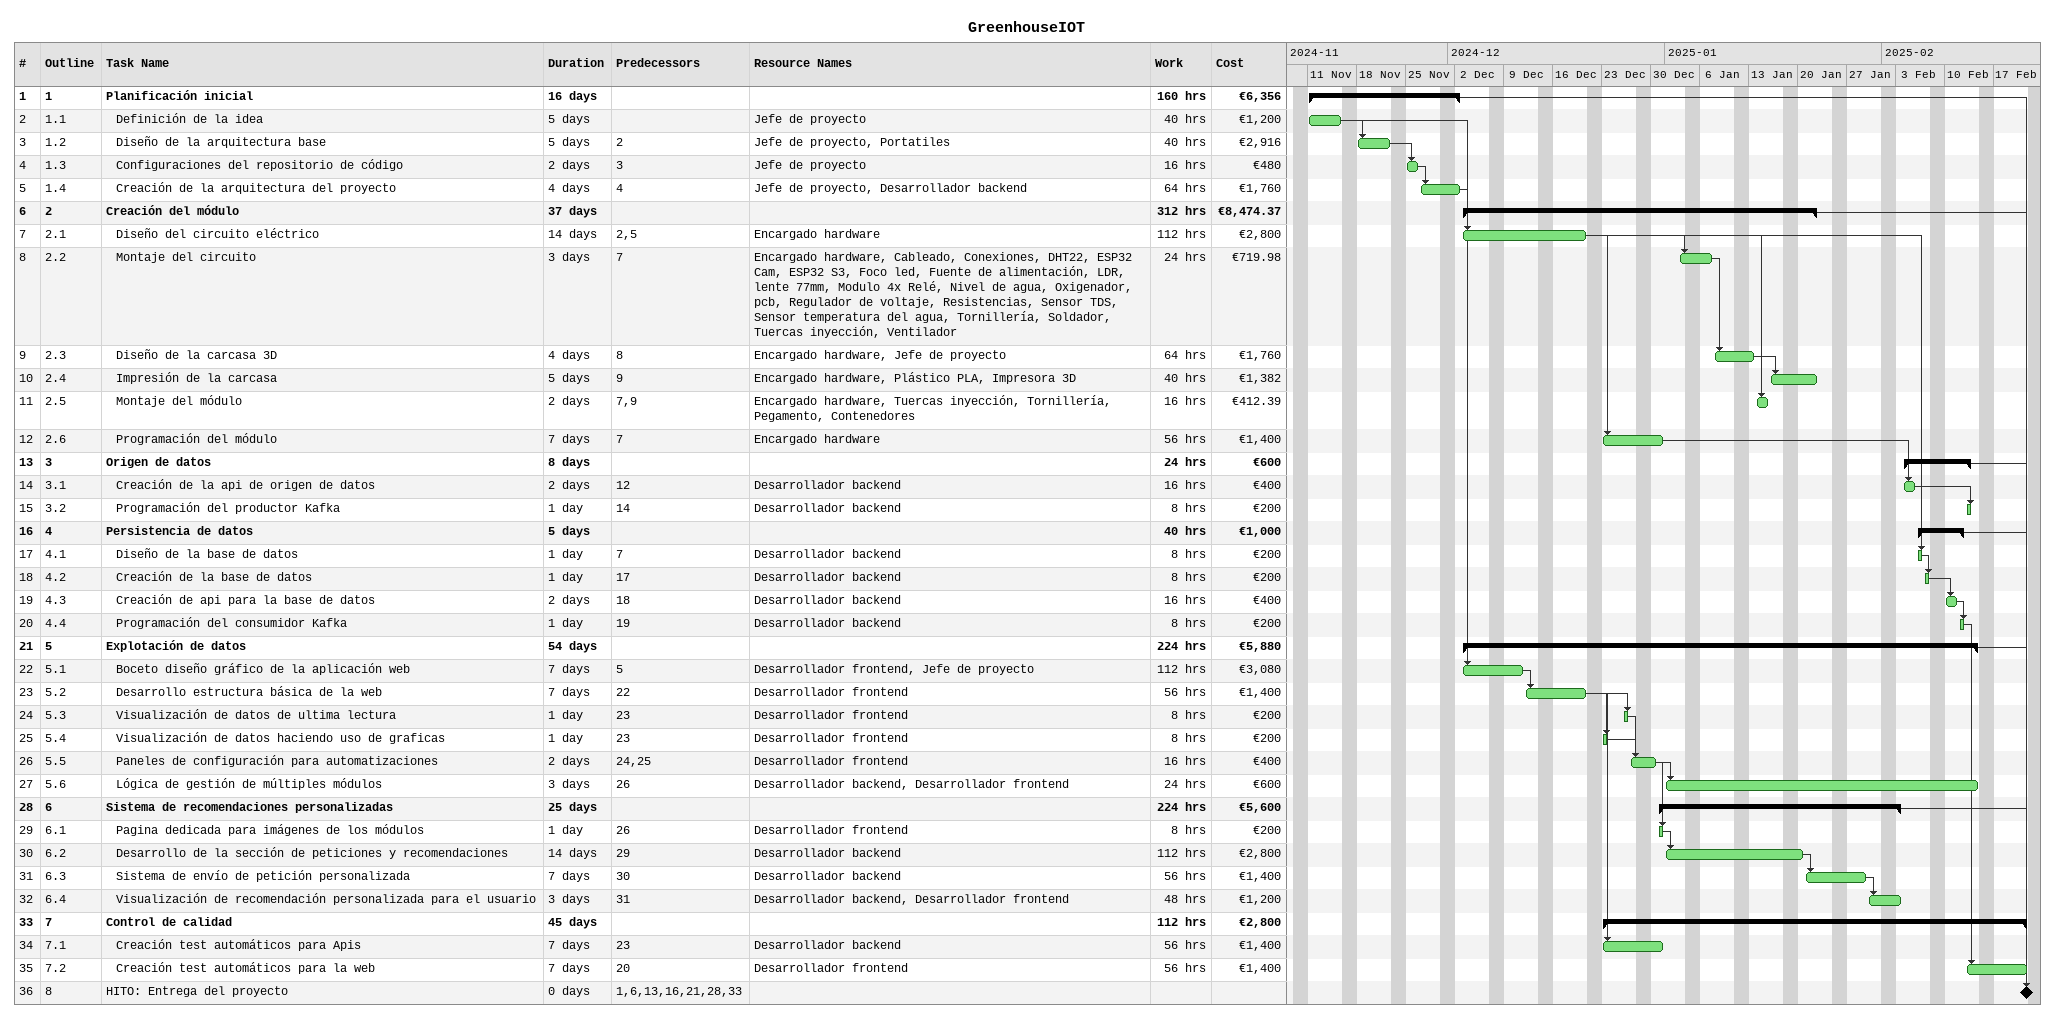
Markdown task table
GreenhouseIOT

| ID | WBS | Task | Duration | Start | Finish | Predecessors | Resources | Work (h) | Cost (€) |
|---|---|---|---|---|---|---|---|---|---|
| 1 | 1 | **Planificación inicial** | 16d | 2024-11-11 | 2024-12-02 |  |  | 160 | 6356 |
| 2 | 1.1 | Definición de la idea | 5d | 2024-11-11 | 2024-11-15 |  | Jefe de proyecto | 40 | 1200 |
| 3 | 1.2 | Diseño de la arquitectura base | 5d | 2024-11-18 | 2024-11-22 | 2 | Jefe de proyecto, Portatiles | 40 | 2916 |
| 4 | 1.3 | Configuraciones del repositorio de código | 2d | 2024-11-25 | 2024-11-26 | 3 | Jefe de proyecto | 16 | 480 |
| 5 | 1.4 | Creación de la arquitectura del proyecto | 4d | 2024-11-27 | 2024-12-02 | 4 | Jefe de proyecto, Desarrollador backend | 64 | 1760 |
| 6 | 2 | **Creación del módulo** | 37d | 2024-12-03 | 2025-01-22 |  |  | 312 | 8474.37 |
| 7 | 2.1 | Diseño del circuito eléctrico | 14d | 2024-12-03 | 2024-12-20 | 2, 5 | Encargado hardware | 112 | 2800 |
| 8 | 2.2 | Montaje del circuito | 3d | 2025-01-03 | 2025-01-07 | 7 | Encargado hardware, Cableado, Conexiones, DHT22, ESP32 Cam, ESP32 S3, Foco led, Fuente de alimentación, LDR, lente 77mm, Modulo 4x Relé, Nivel de agua, Oxigenador, pcb, Regulador de voltaje, Resistencias, Sensor TDS, Sensor temperatura del agua, Tornillería, Soldador, Tuercas inyección, Ventilador | 24 | 719.98 |
| 9 | 2.3 | Diseño de la carcasa 3D | 4d | 2025-01-08 | 2025-01-13 | 8 | Encargado hardware, Jefe de proyecto | 64 | 1760 |
| 10 | 2.4 | Impresión de la carcasa | 5d | 2025-01-16 | 2025-01-22 | 9 | Encargado hardware, Plástico PLA, Impresora 3D | 40 | 1382 |
| 11 | 2.5 | Montaje del módulo | 2d | 2025-01-14 | 2025-01-15 | 7, 9 | Encargado hardware, Tuercas inyección, Tornillería, Pegamento, Contenedores | 16 | 412.39 |
| 12 | 2.6 | Programación del módulo | 7d | 2024-12-23 | 2024-12-31 | 7 | Encargado hardware | 56 | 1400 |
| 13 | 3 | **Origen de datos** | 8d | 2025-02-04 | 2025-02-13 |  |  | 24 | 600 |
| 14 | 3.1 | Creación de la api de origen de datos | 2d | 2025-02-04 | 2025-02-05 | 12 | Desarrollador backend | 16 | 400 |
| 15 | 3.2 | Programación del productor Kafka | 1d | 2025-02-13 | 2025-02-13 | 14 | Desarrollador backend | 8 | 200 |
| 16 | 4 | **Persistencia de datos** | 5d | 2025-02-06 | 2025-02-12 |  |  | 40 | 1000 |
| 17 | 4.1 | Diseño de la base de datos | 1d | 2025-02-06 | 2025-02-06 | 7 | Desarrollador backend | 8 | 200 |
| 18 | 4.2 | Creación de la base de datos | 1d | 2025-02-07 | 2025-02-07 | 17 | Desarrollador backend | 8 | 200 |
| 19 | 4.3 | Creación de api para la base de datos | 2d | 2025-02-10 | 2025-02-11 | 18 | Desarrollador backend | 16 | 400 |
| 20 | 4.4 | Programación del consumidor Kafka | 1d | 2025-02-12 | 2025-02-12 | 19 | Desarrollador backend | 8 | 200 |
| 21 | 5 | **Explotación de datos** | 54d | 2024-12-03 | 2025-02-14 |  |  | 224 | 5880 |
| 22 | 5.1 | Boceto diseño gráfico de la aplicación web | 7d | 2024-12-03 | 2024-12-11 | 5 | Desarrollador frontend, Jefe de proyecto | 112 | 3080 |
| 23 | 5.2 | Desarrollo estructura básica de la web | 7d | 2024-12-12 | 2024-12-20 | 22 | Desarrollador frontend | 56 | 1400 |
| 24 | 5.3 | Visualización de datos de ultima lectura | 1d | 2024-12-26 | 2024-12-26 | 23 | Desarrollador frontend | 8 | 200 |
| 25 | 5.4 | Visualización de datos haciendo uso de graficas | 1d | 2024-12-23 | 2024-12-23 | 23 | Desarrollador frontend | 8 | 200 |
| 26 | 5.5 | Paneles de configuración para automatizaciones | 2d | 2024-12-27 | 2024-12-30 | 24, 25 | Desarrollador frontend | 16 | 400 |
| 27 | 5.6 | Lógica de gestión de múltiples módulos | 3d | 2025-01-01 | 2025-02-14 | 26 | Desarrollador backend, Desarrollador frontend | 24 | 600 |
| 28 | 6 | **Sistema de recomendaciones personalizadas** | 25d | 2024-12-31 | 2025-02-03 |  |  | 224 | 5600 |
| 29 | 6.1 | Pagina dedicada para imágenes de los módulos | 1d | 2024-12-31 | 2024-12-31 | 26 | Desarrollador frontend | 8 | 200 |
| 30 | 6.2 | Desarrollo de la sección de peticiones y recomendaciones | 14d | 2025-01-01 | 2025-01-20 | 29 | Desarrollador backend | 112 | 2800 |
| 31 | 6.3 | Sistema de envío de petición personalizada | 7d | 2025-01-21 | 2025-01-29 | 30 | Desarrollador backend | 56 | 1400 |
| 32 | 6.4 | Visualización de recomendación personalizada para el usuario | 3d | 2025-01-30 | 2025-02-03 | 31 | Desarrollador backend, Desarrollador frontend | 48 | 1200 |
| 33 | 7 | **Control de calidad** | 45d | 2024-12-23 | 2025-02-21 |  |  | 112 | 2800 |
| 34 | 7.1 | Creación test automáticos para Apis | 7d | 2024-12-23 | 2024-12-31 | 23 | Desarrollador backend | 56 | 1400 |
| 35 | 7.2 | Creación test automáticos para la web | 7d | 2025-02-13 | 2025-02-21 | 20 | Desarrollador frontend | 56 | 1400 |
| 36 | 8 | HITO: Entrega del proyecto | 0d | 2025-02-21 | 2025-02-21 | 1, 6, 13, 16, 21, 28, 33 |  |  |  |
